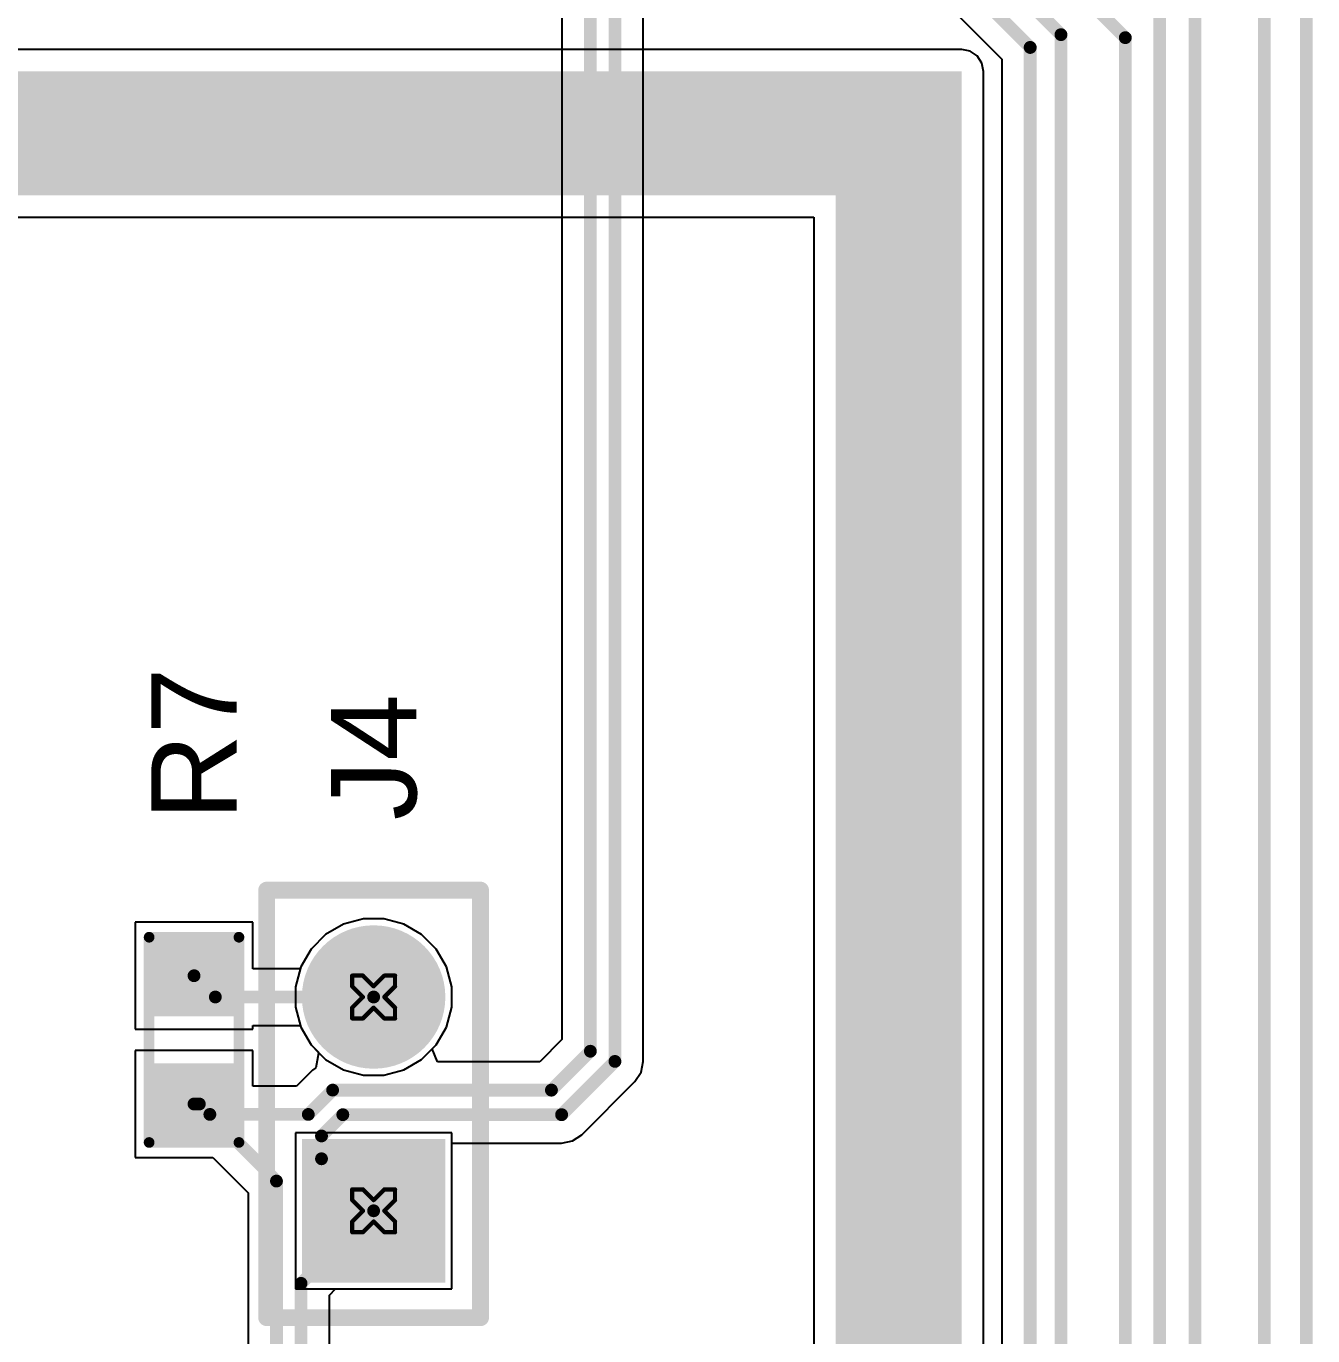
# Model space of a CAD drawing. Header units: inches. Extents: x -31 to 249, y -28 to 261.
# Drawn here: x 105.27 to 120.55, y 47.97 to 63.53 of the extents above; entities that cross this region are included whole.
import ezdxf

# ---------------------------------------------------------------- set-up
doc = ezdxf.new("R2010")
doc.units = ezdxf.units.IN
for name, color, linetype in [('Bottom Layer', 5, 'Continuous'), ('Bottom Solder', 6, 'Continuous'), ('Drill Drawing', 1, 'Continuous'), ('Multi-Layer', 9, 'Continuous'), ('Pad Holes', 156, 'Continuous'), ('Top Layer', 1, 'Continuous'), ('Top Overlay', 2, 'Continuous'), ('Top Paste', 8, 'Continuous'), ('Top Solder', 216, 'Continuous')]:
    doc.layers.add(name, color=color, linetype=linetype)
doc.styles.add('Arial', font='', dxfattribs={"height": 0.2})
doc.styles.get('Arial').set_extended_font_data('Arial')

# ---------------------------------------------------------------- blocks, each defined once
blk = doc.blocks.new('R___0603_24')
at = {"layer": 'Top Layer'}
for points in [[(-0.381, 0.4445), (-0.381, -0.4445), (-1.143, -0.4445), (-1.143, 0.4445)], [(1.143, 0.4445), (1.143, -0.4445), (0.381, -0.4445), (0.381, 0.4445)]]:
    blk.add_hatch(color=1, dxfattribs=at).paths.add_polyline_path(points)
at = {"layer": 'Top Paste'}
for points in [[(-0.381, 0.4445), (-0.381, -0.4445), (-1.143, -0.4445), (-1.143, 0.4445)], [(1.143, 0.4445), (1.143, -0.4445), (0.381, -0.4445), (0.381, 0.4445)]]:
    blk.add_hatch(color=8, dxfattribs=at).paths.add_polyline_path(points)
at = {"layer": 'Top Solder'}
for points in [[(-0.2794, 0.5461), (-0.2794, -0.5461), (-1.2446, -0.5461), (-1.2446, 0.5461)], [(1.2446, 0.5461), (1.2446, -0.5461), (0.2794, -0.5461), (0.2794, 0.5461)]]:
    blk.add_hatch(color=216, dxfattribs=at).paths.add_polyline_path(points)
at = {"layer": 'Top Overlay', "const_width": 0.127}
for points in [[(-1.2192, -0.5334), (-1.2192, 0.5334)], [(1.2192, 0.5334), (-1.2192, 0.5334)], [(1.2192, -0.5334), (1.2192, 0.5334)], [(1.2192, -0.5334), (-1.2192, -0.5334)]]:
    blk.add_lwpolyline(points, dxfattribs=at)
at = {"layer": 'Top Overlay', "const_width": 0.0635}
for points in [[(-1.25095, 0.5334, 1), (-1.18745, 0.5334, 1)], [(-1.25095, 0.5334, 1), (-1.18745, 0.5334, 1)], [(1.18745, 0.5334, 1), (1.25095, 0.5334, 1)], [(1.18745, 0.5334, 1), (1.25095, 0.5334, 1)], [(-1.25095, -0.5334, 1), (-1.18745, -0.5334, 1)], [(-1.25095, -0.5334, 1), (-1.18745, -0.5334, 1)], [(1.18745, -0.5334, 1), (1.25095, -0.5334, 1)], [(1.18745, -0.5334, 1), (1.25095, -0.5334, 1)]]:
    blk.add_lwpolyline(points, format="xyb", close=True, dxfattribs=at)
blk = doc.blocks.new('HDR1X2__31')
at = {"layer": 'Bottom Layer'}
blk.add_hatch(color=5, dxfattribs=at).paths.add_polyline_path([(-0.75, 0.75), (0.75, 0.75), (0.75, -0.75), (-0.75, -0.75)])
h = blk.add_hatch(color=5, dxfattribs=at)
edge = h.paths.add_edge_path()
edge.add_arc((2.54, 0), 0.75, 0, 360)
at = {"layer": 'Bottom Solder'}
blk.add_hatch(color=6, dxfattribs=at).paths.add_polyline_path([(-0.852, 0.852), (0.852, 0.852), (0.852, -0.852), (-0.852, -0.852)])
h = blk.add_hatch(color=6, dxfattribs=at)
edge = h.paths.add_edge_path()
edge.add_arc((2.54, 0), 0.852, 0, 360)
at = {"layer": 'Multi-Layer'}
blk.add_hatch(color=9, dxfattribs=at).paths.add_polyline_path([(-0.75, 0.75), (0.75, 0.75), (0.75, -0.75), (-0.75, -0.75)])
h = blk.add_hatch(color=9, dxfattribs=at)
edge = h.paths.add_edge_path()
edge.add_arc((2.54, 0), 0.75, 0, 360)
at = {"layer": 'Pad Holes'}
h = blk.add_hatch(color=7, dxfattribs=at)
edge = h.paths.add_edge_path()
edge.add_arc((0, 0), 0.45, 0, 360)
h = blk.add_hatch(color=7, dxfattribs=at)
edge = h.paths.add_edge_path()
edge.add_arc((2.54, 0), 0.45, 0, 360)
at = {"layer": 'Top Layer'}
blk.add_hatch(color=1, dxfattribs=at).paths.add_polyline_path([(-0.75, 0.75), (0.75, 0.75), (0.75, -0.75), (-0.75, -0.75)])
h = blk.add_hatch(color=1, dxfattribs=at)
edge = h.paths.add_edge_path()
edge.add_arc((2.54, 0), 0.75, 0, 360)
at = {"layer": 'Top Solder'}
blk.add_hatch(color=216, dxfattribs=at).paths.add_polyline_path([(-0.852, 0.852), (0.852, 0.852), (0.852, -0.852), (-0.852, -0.852)])
h = blk.add_hatch(color=216, dxfattribs=at)
edge = h.paths.add_edge_path()
edge.add_arc((2.54, 0), 0.852, 0, 360)
at = {"layer": 'Top Overlay', "const_width": 0.2}
for points in [[(-1.27, 1.27), (-1.27, -1.27)], [(-1.27, 1.27), (3.81, 1.27)], [(3.81, 1.27), (3.81, -1.27)], [(-1.27, -1.27), (3.81, -1.27)]]:
    blk.add_lwpolyline(points, dxfattribs=at)
at = {"layer": 'Top Overlay', "const_width": 0.1}
for points in [[(-1.32, 1.27, 1), (-1.22, 1.27, 1)], [(-1.32, 1.27, 1), (-1.22, 1.27, 1)], [(3.76, 1.27, 1), (3.86, 1.27, 1)], [(3.76, 1.27, 1), (3.86, 1.27, 1)], [(-1.32, -1.27, 1), (-1.22, -1.27, 1)], [(-1.32, -1.27, 1), (-1.22, -1.27, 1)], [(3.76, -1.27, 1), (3.86, -1.27, 1)], [(3.76, -1.27, 1), (3.86, -1.27, 1)]]:
    blk.add_lwpolyline(points, format="xyb", close=True, dxfattribs=at)

msp = doc.modelspace()

# ---------------------------------------------------------------- hatches: boundary and pattern name
at = {"layer": 'Bottom Layer'}
for points in [[(73.199, 61.52), (116.383, 61.52), (116.383, 62.992), (73.199, 62.992)], [(114.885, 43.582), (116.383, 43.582), (116.383, 62.992), (114.885, 62.992)]]:
    msp.add_hatch(color=5, dxfattribs=at).paths.add_polyline_path(points)

# ---------------------------------------------------------------- linework, layer by layer
for p, q in [((116.236, 63.76), (116.859, 63.137)), ((116.383, 63.251), (73.199, 63.251)), ((116.482, 63.231), (116.383, 63.251)), ((116.566, 63.175), (116.482, 63.231)), ((116.622, 63.091), (116.566, 63.175)), ((116.642, 62.992), (116.622, 63.091)), ((116.859, 63.137), (116.859, 36.411)), ((116.642, 43.582), (116.642, 62.992)), ((75.142, 61.261), (114.626, 61.261)), ((114.626, 61.261), (114.626, 45.526)), ((109.276, 52.922), (109.04, 52.858)), ((109.52, 52.922), (109.276, 52.922)), ((109.756, 52.858), (109.52, 52.922)), ((109.04, 52.858), (108.828, 52.736)), ((109.967, 52.736), (109.756, 52.858)), ((108.828, 52.736), (108.655, 52.563)), ((110.14, 52.563), (109.967, 52.736)), ((108.655, 52.563), (108.533, 52.352)), ((110.262, 52.352), (110.14, 52.563)), ((108.533, 52.352), (108.47, 52.116)), ((110.326, 52.116), (110.262, 52.352)), ((108.47, 52.116), (108.47, 51.872)), ((110.326, 51.872), (110.326, 52.116)), ((108.47, 51.872), (108.533, 51.636)), ((110.262, 51.636), (110.326, 51.872)), ((108.533, 51.636), (108.655, 51.424)), ((110.14, 51.424), (110.262, 51.636)), ((108.655, 51.424), (108.828, 51.251)), ((109.967, 51.251), (110.14, 51.424)), ((108.828, 51.251), (109.04, 51.129)), ((109.756, 51.129), (109.967, 51.251)), ((109.04, 51.129), (109.276, 51.066)), ((109.276, 51.066), (109.52, 51.066)), ((109.52, 51.066), (109.756, 51.129)), ((110.326, 50.382), (108.47, 50.382)), ((108.47, 50.382), (108.47, 48.526)), ((110.326, 48.526), (110.326, 50.382)), ((108.47, 48.526), (110.326, 48.526))]:
    msp.add_line(p, q, dxfattribs=at)
at = {"layer": 'Bottom Layer', "const_width": 0.152}
for points in [[(116.494, 65.223), (118.325, 63.392)], [(120.476, 34.625), (120.476, 64.781)], [(116.527, 64.463), (117.561, 63.428)], [(119.976, 34.863), (119.976, 64.191)], [(116.375, 64.097), (117.196, 63.276)], [(119.152, 35.022), (119.152, 63.867)], [(118.733, 35.307), (118.733, 63.629)], [(117.561, 36.12), (117.561, 63.428)], [(117.196, 36.271), (117.196, 63.276)], [(118.325, 35.607), (118.325, 63.392)]]:
    msp.add_lwpolyline(points, dxfattribs=at)
at = {"layer": 'Bottom Layer', "const_width": 0.0762}
for points in [[(117.523, 63.428, 1), (117.599, 63.428, 1)], [(117.523, 63.428, 1), (117.599, 63.428, 1)], [(117.157, 63.276, 1), (117.234, 63.276, 1)], [(117.157, 63.276, 1), (117.234, 63.276, 1)], [(118.287, 63.392, 1), (118.363, 63.392, 1)], [(118.287, 63.392, 1), (118.363, 63.392, 1)]]:
    msp.add_lwpolyline(points, format="xyb", close=True, dxfattribs=at)
at = {"layer": 'Drill Drawing', "const_width": 0.0508}
for points in [[(109.144, 52.121), (109.144, 52.248)], [(109.144, 52.248), (109.271, 52.248)], [(109.144, 52.121), (109.271, 51.994)], [(109.271, 52.248), (109.398, 52.121)], [(109.398, 52.121), (109.525, 52.248)], [(109.525, 52.248), (109.652, 52.248)], [(109.525, 51.994), (109.652, 52.121)], [(109.652, 52.121), (109.652, 52.248)], [(109.144, 51.867), (109.271, 51.994)], [(109.525, 51.994), (109.652, 51.867)], [(109.144, 51.74), (109.144, 51.867)], [(109.271, 51.74), (109.398, 51.867)], [(109.398, 51.867), (109.525, 51.74)], [(109.652, 51.74), (109.652, 51.867)], [(109.144, 51.74), (109.271, 51.74)], [(109.525, 51.74), (109.652, 51.74)], [(109.144, 49.581), (109.144, 49.708)], [(109.144, 49.708), (109.271, 49.708)], [(109.271, 49.708), (109.398, 49.581)], [(109.398, 49.581), (109.525, 49.708)], [(109.525, 49.708), (109.652, 49.708)], [(109.652, 49.581), (109.652, 49.708)], [(109.144, 49.581), (109.271, 49.454)], [(109.525, 49.454), (109.652, 49.581)], [(109.144, 49.327), (109.271, 49.454)], [(109.144, 49.2), (109.144, 49.327)], [(109.271, 49.2), (109.398, 49.327)], [(109.398, 49.327), (109.525, 49.2)], [(109.525, 49.454), (109.652, 49.327)], [(109.652, 49.2), (109.652, 49.327)], [(109.144, 49.2), (109.271, 49.2)], [(109.525, 49.2), (109.652, 49.2)]]:
    msp.add_lwpolyline(points, dxfattribs=at)
at = {"layer": 'Drill Drawing', "const_width": 0.0254}
for points in [[(109.131, 52.248, 1), (109.156, 52.248, 1)], [(109.131, 52.248, 1), (109.156, 52.248, 1)], [(109.131, 52.121, 1), (109.156, 52.121, 1)], [(109.131, 52.121, 1), (109.156, 52.121, 1)], [(109.258, 52.248, 1), (109.284, 52.248, 1)], [(109.258, 52.248, 1), (109.284, 52.248, 1)], [(109.385, 52.121, 1), (109.41, 52.121, 1)], [(109.385, 52.121, 1), (109.41, 52.121, 1)], [(109.512, 52.248, 1), (109.537, 52.248, 1)], [(109.512, 52.248, 1), (109.537, 52.248, 1)], [(109.639, 52.248, 1), (109.665, 52.248, 1)], [(109.639, 52.248, 1), (109.665, 52.248, 1)], [(109.639, 52.121, 1), (109.665, 52.121, 1)], [(109.639, 52.121, 1), (109.665, 52.121, 1)], [(109.258, 51.994, 1), (109.284, 51.994, 1)], [(109.258, 51.994, 1), (109.284, 51.994, 1)], [(109.512, 51.994, 1), (109.537, 51.994, 1)], [(109.512, 51.994, 1), (109.537, 51.994, 1)], [(109.131, 51.867, 1), (109.156, 51.867, 1)], [(109.131, 51.867, 1), (109.156, 51.867, 1)], [(109.385, 51.867, 1), (109.41, 51.867, 1)], [(109.385, 51.867, 1), (109.41, 51.867, 1)], [(109.639, 51.867, 1), (109.665, 51.867, 1)], [(109.639, 51.867, 1), (109.665, 51.867, 1)], [(109.131, 51.74, 1), (109.156, 51.74, 1)], [(109.131, 51.74, 1), (109.156, 51.74, 1)], [(109.258, 51.74, 1), (109.284, 51.74, 1)], [(109.258, 51.74, 1), (109.284, 51.74, 1)], [(109.512, 51.74, 1), (109.537, 51.74, 1)], [(109.512, 51.74, 1), (109.537, 51.74, 1)], [(109.639, 51.74, 1), (109.665, 51.74, 1)], [(109.639, 51.74, 1), (109.665, 51.74, 1)], [(109.131, 49.708, 1), (109.156, 49.708, 1)], [(109.131, 49.708, 1), (109.156, 49.708, 1)], [(109.258, 49.708, 1), (109.284, 49.708, 1)], [(109.258, 49.708, 1), (109.284, 49.708, 1)], [(109.512, 49.708, 1), (109.537, 49.708, 1)], [(109.512, 49.708, 1), (109.537, 49.708, 1)], [(109.639, 49.708, 1), (109.665, 49.708, 1)], [(109.639, 49.708, 1), (109.665, 49.708, 1)], [(109.131, 49.581, 1), (109.156, 49.581, 1)], [(109.131, 49.581, 1), (109.156, 49.581, 1)], [(109.385, 49.581, 1), (109.41, 49.581, 1)], [(109.385, 49.581, 1), (109.41, 49.581, 1)], [(109.639, 49.581, 1), (109.665, 49.581, 1)], [(109.639, 49.581, 1), (109.665, 49.581, 1)], [(109.131, 49.327, 1), (109.156, 49.327, 1)], [(109.131, 49.327, 1), (109.156, 49.327, 1)], [(109.258, 49.454, 1), (109.284, 49.454, 1)], [(109.258, 49.454, 1), (109.284, 49.454, 1)], [(109.385, 49.327, 1), (109.41, 49.327, 1)], [(109.385, 49.327, 1), (109.41, 49.327, 1)], [(109.512, 49.454, 1), (109.537, 49.454, 1)], [(109.512, 49.454, 1), (109.537, 49.454, 1)], [(109.639, 49.327, 1), (109.665, 49.327, 1)], [(109.639, 49.327, 1), (109.665, 49.327, 1)], [(109.131, 49.2, 1), (109.156, 49.2, 1)], [(109.131, 49.2, 1), (109.156, 49.2, 1)], [(109.258, 49.2, 1), (109.284, 49.2, 1)], [(109.258, 49.2, 1), (109.284, 49.2, 1)], [(109.512, 49.2, 1), (109.537, 49.2, 1)], [(109.512, 49.2, 1), (109.537, 49.2, 1)], [(109.639, 49.2, 1), (109.665, 49.2, 1)], [(109.639, 49.2, 1), (109.665, 49.2, 1)]]:
    msp.add_lwpolyline(points, format="xyb", close=True, dxfattribs=at)
at = {"layer": 'Top Layer'}
for p, q in [((111.635, 66.043), (111.635, 51.49)), ((112.601, 51.229), (112.601, 65.783)), ((109.276, 52.922), (109.04, 52.858)), ((109.52, 52.922), (109.276, 52.922)), ((109.756, 52.858), (109.52, 52.922)), ((107.963, 52.882), (106.566, 52.882)), ((106.566, 52.882), (106.566, 51.612)), ((107.963, 52.33), (107.963, 52.882)), ((109.04, 52.858), (108.828, 52.736)), ((109.967, 52.736), (109.756, 52.858)), ((108.828, 52.736), (108.655, 52.563)), ((110.14, 52.563), (109.967, 52.736)), ((108.655, 52.563), (108.533, 52.352)), ((110.262, 52.352), (110.14, 52.563)), ((108.527, 52.33), (107.963, 52.33)), ((108.533, 52.352), (108.527, 52.33)), ((110.326, 52.116), (110.262, 52.352)), ((110.326, 51.872), (110.326, 52.116)), ((110.262, 51.636), (110.326, 51.872)), ((106.566, 51.612), (107.963, 51.612)), ((107.963, 51.612), (107.963, 51.657)), ((107.963, 51.657), (108.527, 51.657)), ((108.527, 51.657), (108.533, 51.636)), ((108.533, 51.636), (108.655, 51.424)), ((110.14, 51.424), (110.262, 51.636)), ((107.963, 51.358), (106.566, 51.358)), ((106.566, 51.358), (106.566, 50.088)), ((107.963, 50.935), (107.963, 51.358)), ((108.655, 51.424), (108.74, 51.34)), ((110.093, 51.377), (110.14, 51.424)), ((110.156, 51.225), (110.093, 51.377)), ((111.635, 51.49), (111.37, 51.225)), ((108.743, 51.328), (108.712, 51.152)), ((108.74, 51.34), (108.743, 51.328)), ((111.37, 51.225), (110.156, 51.225)), ((112.575, 51.1), (112.601, 51.229)), ((108.673, 51.126), (108.482, 50.935)), ((108.712, 51.152), (108.673, 51.126)), ((112.502, 50.991), (112.575, 51.1)), ((108.482, 50.935), (107.963, 50.935)), ((111.869, 50.358), (112.502, 50.991)), ((110.326, 48.526), (110.326, 50.259)), ((110.326, 50.259), (111.631, 50.259)), ((111.631, 50.259), (111.759, 50.285)), ((111.759, 50.285), (111.869, 50.358)), ((106.566, 50.088), (107.487, 50.088)), ((107.487, 50.088), (107.907, 49.668)), ((107.907, 49.668), (107.907, 47.13)), ((108.873, 48.453), (108.946, 48.526)), ((108.873, 47.391), (108.873, 48.453)), ((108.946, 48.526), (110.326, 48.526))]:
    msp.add_line(p, q, dxfattribs=at)
at = {"layer": 'Top Layer', "const_width": 0.152}
for points in [[(111.972, 51.35), (111.972, 66.043)], [(112.264, 51.229), (112.264, 65.922)], [(107.265, 52.247), (107.518, 51.994)], [(107.518, 51.994), (109.398, 51.994)], [(111.51, 50.888), (111.972, 51.35)], [(111.631, 50.596), (112.264, 51.229)], [(108.622, 50.599), (108.911, 50.888)], [(108.911, 50.888), (111.51, 50.888)], [(107.265, 50.723), (107.328, 50.723)], [(107.328, 50.723), (107.453, 50.599)], [(107.453, 50.599), (108.244, 49.807)], [(107.453, 50.599), (108.622, 50.599)], [(108.779, 50.343), (109.032, 50.596)], [(109.032, 50.596), (111.631, 50.596)], [(108.779, 50.072), (108.779, 50.343)], [(108.779, 50.072), (109.398, 49.454)], [(108.244, 47.13), (108.244, 49.807)], [(108.536, 48.592), (109.398, 49.454)], [(108.536, 47.251), (108.536, 48.592)]]:
    msp.add_lwpolyline(points, dxfattribs=at)
at = {"layer": 'Top Layer', "const_width": 0.0762}
for points in [[(107.227, 52.247, 1), (107.303, 52.247, 1)], [(107.48, 51.994, 1), (107.556, 51.994, 1)], [(107.48, 51.994, 1), (107.556, 51.994, 1)], [(109.36, 51.994, 1), (109.436, 51.994, 1)], [(111.934, 51.35, 1), (112.01, 51.35, 1)], [(111.934, 51.35, 1), (112.01, 51.35, 1)], [(112.226, 51.229, 1), (112.302, 51.229, 1)], [(112.226, 51.229, 1), (112.302, 51.229, 1)], [(108.873, 50.888, 1), (108.949, 50.888, 1)], [(108.873, 50.888, 1), (108.949, 50.888, 1)], [(111.471, 50.888, 1), (111.548, 50.888, 1)], [(111.471, 50.888, 1), (111.548, 50.888, 1)], [(107.227, 50.723, 1), (107.303, 50.723, 1)], [(107.29, 50.723, 1), (107.366, 50.723, 1)], [(107.29, 50.723, 1), (107.366, 50.723, 1)], [(107.415, 50.599, 1), (107.491, 50.599, 1)], [(107.415, 50.599, 1), (107.491, 50.599, 1)], [(107.415, 50.599, 1), (107.491, 50.599, 1)], [(108.584, 50.599, 1), (108.66, 50.599, 1)], [(108.584, 50.599, 1), (108.66, 50.599, 1)], [(108.994, 50.596, 1), (109.07, 50.596, 1)], [(108.994, 50.596, 1), (109.07, 50.596, 1)], [(111.592, 50.596, 1), (111.669, 50.596, 1)], [(111.592, 50.596, 1), (111.669, 50.596, 1)], [(108.741, 50.343, 1), (108.817, 50.343, 1)], [(108.741, 50.343, 1), (108.817, 50.343, 1)], [(108.741, 50.072, 1), (108.817, 50.072, 1)], [(108.741, 50.072, 1), (108.817, 50.072, 1)], [(108.206, 49.807, 1), (108.282, 49.807, 1)], [(108.206, 49.807, 1), (108.282, 49.807, 1)], [(109.36, 49.454, 1), (109.436, 49.454, 1)], [(109.36, 49.454, 1), (109.436, 49.454, 1)], [(108.498, 48.592, 1), (108.574, 48.592, 1)], [(108.498, 48.592, 1), (108.574, 48.592, 1)]]:
    msp.add_lwpolyline(points, format="xyb", close=True, dxfattribs=at)

# ---------------------------------------------------------------- block references
for name, p, rotation in [('HDR1X2__31', (109.398, 49.454), 90), ('R___0603_24', (107.265, 51.485), 270)]:
    msp.add_blockref(name, p, dxfattribs=dict(rotation=rotation))

# ---------------------------------------------------------------- texts
at = {"layer": 'Top Overlay', "style": 'Arial'}
for s, p in [('R7', (107.773, 54.093)), ('J4', (109.906, 54.093))]:
    msp.add_text(s, height=1.016, rotation=90, dxfattribs=at).set_placement(p)

doc.saveas('drawing.dxf')
